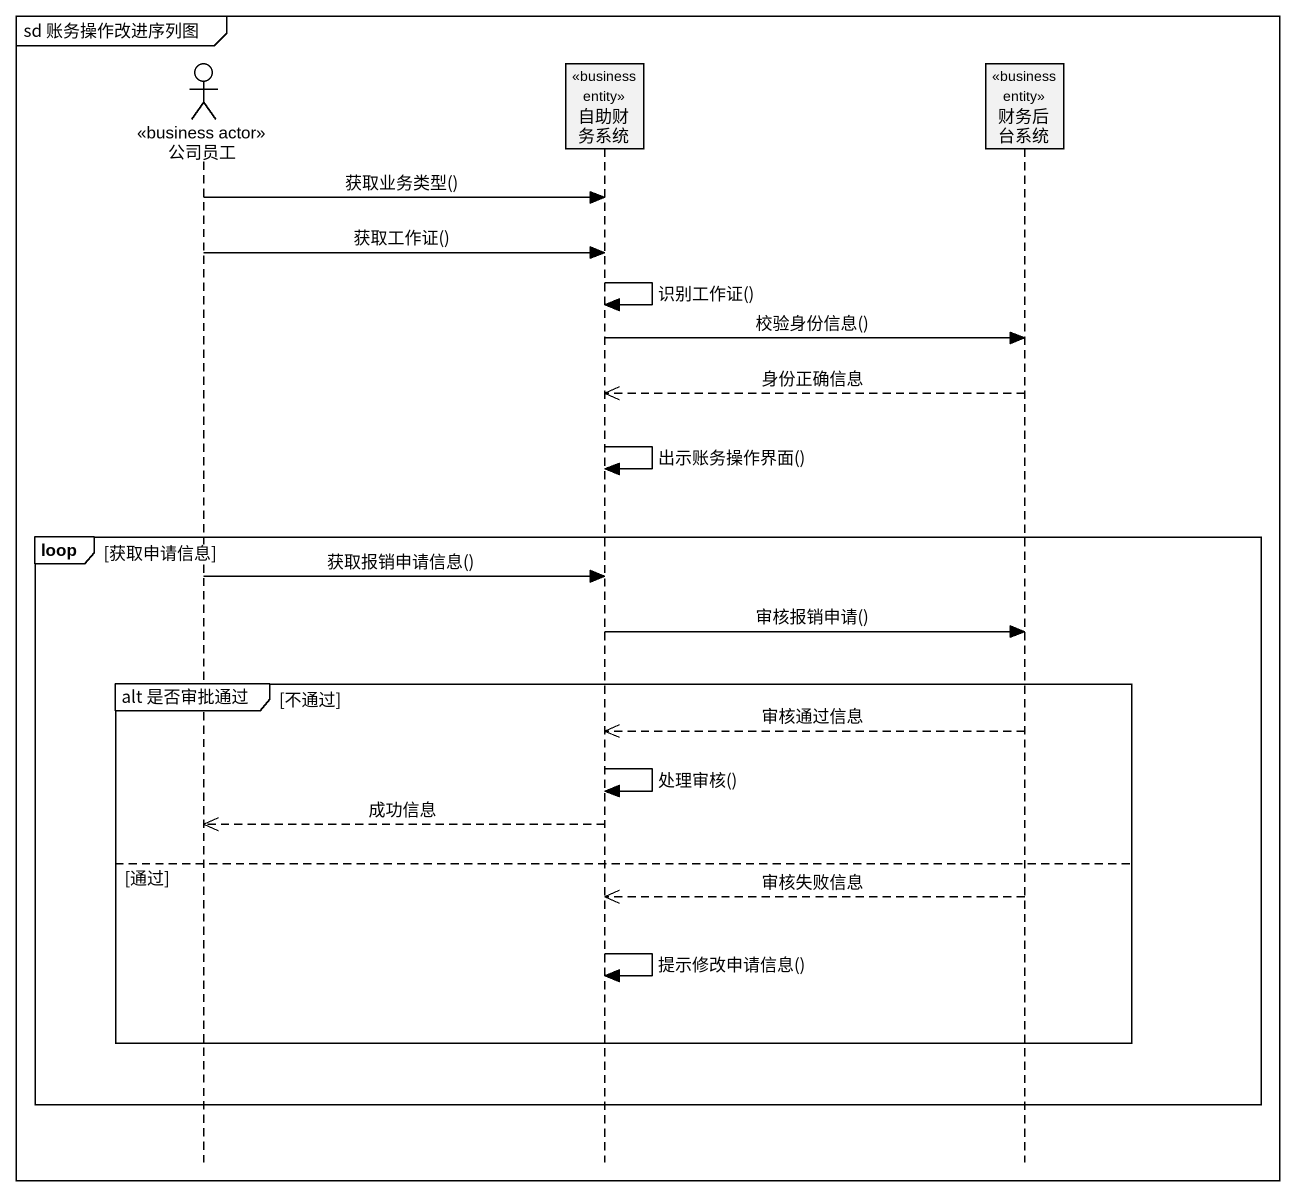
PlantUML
@startuml
mainframe sd 账务操作改进序列图
hide footbox
actor 公司员工 <<business actor>>
participant 自助财务系统 <<business entity>>
participant 财务后台系统 <<business entity>>

公司员工 -> 自助财务系统 : 获取业务类型()
公司员工 -> 自助财务系统 : 获取工作证()
自助财务系统 -> 自助财务系统 : 识别工作证()
自助财务系统 -> 财务后台系统 : 校验身份信息()
财务后台系统 -->> 自助财务系统 : 身份正确信息
自助财务系统 -> 自助财务系统 : 出示账务操作界面()
loop 获取申请信息
  公司员工 -> 自助财务系统 : 获取报销申请信息()
  自助财务系统 -> 财务后台系统 : 审核报销申请()
  group alt 是否审批通过 [不通过]
    财务后台系统 -->> 自助财务系统 : 审核通过信息
    自助财务系统 -> 自助财务系统 : 处理审核()
    自助财务系统 -->> 公司员工 : 成功信息
  else 通过
    财务后台系统 -->> 自助财务系统 : 审核失败信息
    自助财务系统 -> 自助财务系统 : 提示修改申请信息()
  end
end
@enduml
